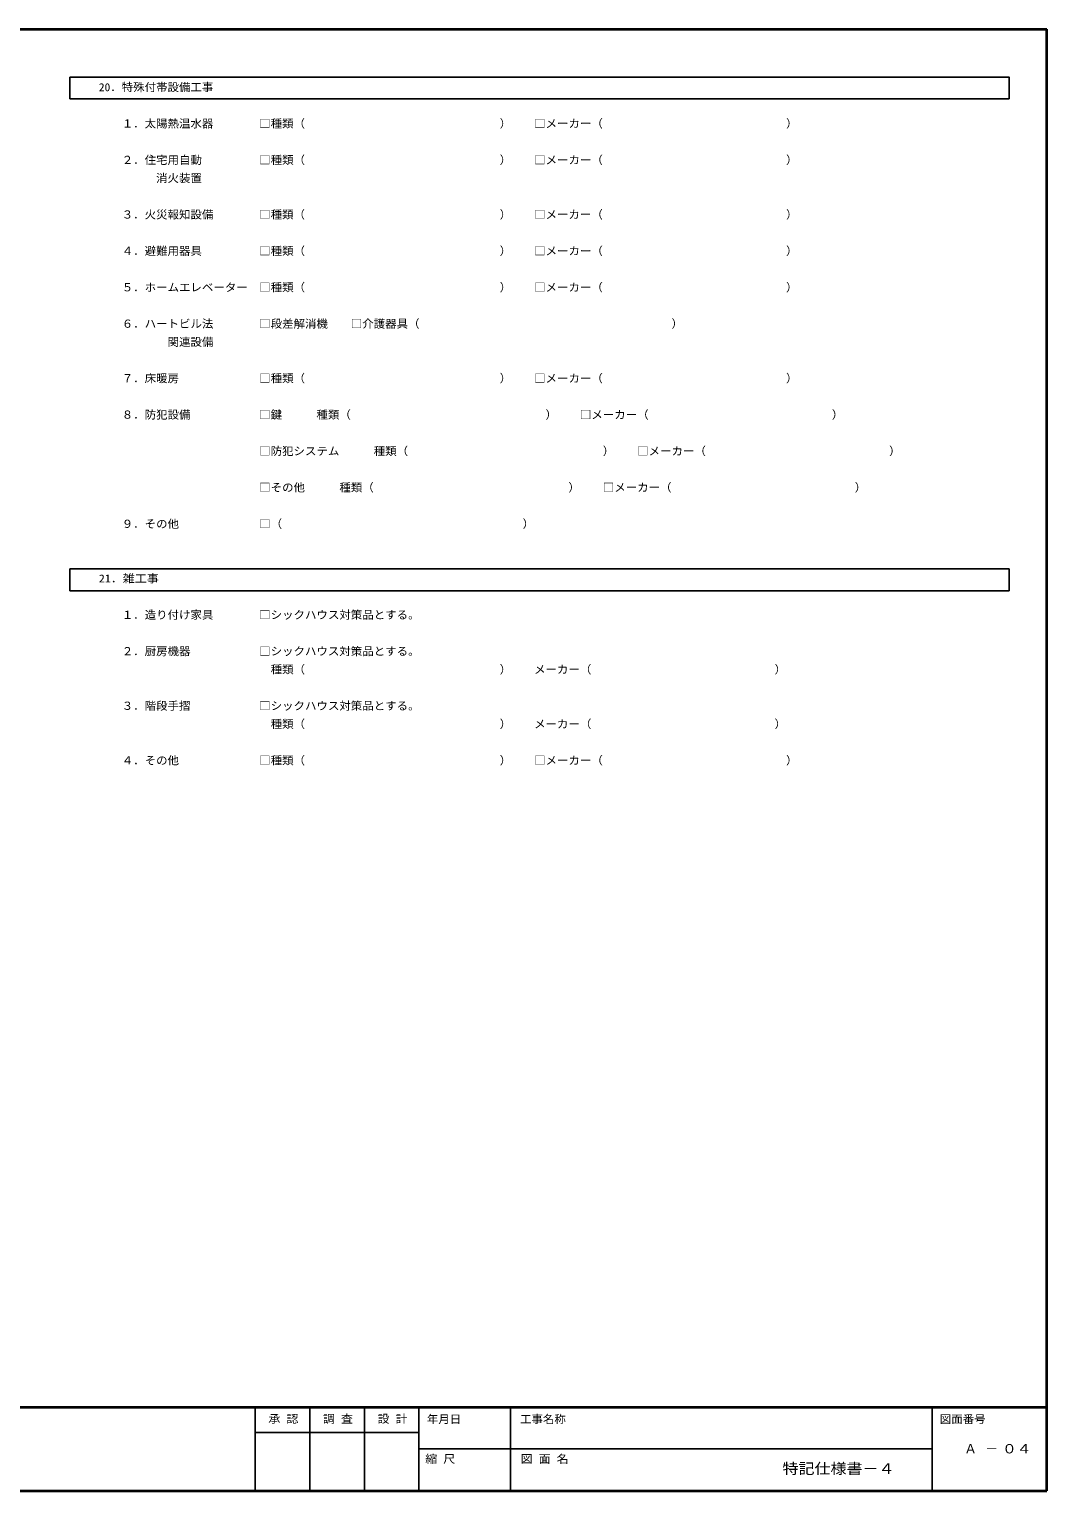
# Model space of a CAD drawing. Units: millimetres, scale not verified. Extents: x -40931 to 15029, y -141958 to 29962.
# Drawn here: x -12951 to 15029, y -141958 to -101795 of the extents above; entities that cross this region are included whole.
import ezdxf
from ezdxf.enums import TextEntityAlignment as Align

# ---------------------------------------------------------------- set-up
doc = ezdxf.new("R2010")
doc.units = ezdxf.units.MM
doc.header["$LTSCALE"] = 100
doc.layers.add('0-0_通り芯', color=7, linetype='Continuous')
doc.layers.add('0-8', color=7, linetype='Continuous')
for name, color, linetype, lineweight in [('0-3_建具', 4, 'Continuous', 25), ('0-4_その他', 6, 'Continuous', 35), ('0-F', 3, 'Continuous', 25)]:
    doc.layers.add(name, color=color, linetype=linetype, lineweight=lineweight)
doc.styles.add('ＭＳ ゴシック', font='')
doc.styles.get('ＭＳ ゴシック').set_extended_font_data('MS Gothic')

msp = doc.modelspace()

# ---------------------------------------------------------------- linework, layer by layer
at = {"layer": '0-3_建具'}
for p, q in [((-11836.5, -103711.7), (-11836.5, -103112)), ((13991.1, -103711.7), (-11836.5, -103711.7)), ((-11836.5, -117224.8), (-11836.5, -116625.1)), ((13991.1, -117224.8), (-11836.5, -117224.8))]:
    msp.add_line(p, q, dxfattribs=at)
for points in [[(-11836.5, -103112), (13991.1, -103112), (13991.1, -103711.7)], [(-11836.5, -116625.1), (13991.1, -116625.1), (13991.1, -117224.8)]]:
    msp.add_lwpolyline(points, dxfattribs=at)
at = {"layer": '0-4_その他'}
for p in [(-40931.2, -101795.2), (15028.8, -141958)]:
    msp.add_line(p, (15028.8, -101795.2), dxfattribs=at)
at = {"layer": '0-F', "color": 6, "lineweight": 35}
for p, q in [((-40931.2, -139658), (15028.8, -139658)), ((-40931.2, -141958), (15028.8, -141958))]:
    msp.add_line(p, q, dxfattribs=at)
at = {"layer": '0-F'}
for p, q in [((-6734.1, -139658), (-6734.1, -141958)), ((-5234.1, -139658), (-5234.1, -141958)), ((-3734.1, -139658), (-3734.1, -141958)), ((-2234.1, -139658), (-2234.1, -141958)), ((283.1, -139658), (283.1, -141958)), ((11877.7, -139658), (11877.7, -141958)), ((-6734.1, -140358), (-2234.1, -140358)), ((-2234.1, -140808), (11877.7, -140808))]:
    msp.add_line(p, q, dxfattribs=at)

# ---------------------------------------------------------------- texts
at = {"layer": '0-0_通り芯', "style": 'ＭＳ ゴシック'}
for s, p in [('Ａ', (12757.9, -141008)), ('－', (13341.2, -141008))]:
    msp.add_text(s, height=256.6, dxfattribs=at).set_placement(p, align=Align.BOTTOM_LEFT)
at = {"layer": '0-0_通り芯', "style": 'ＭＳ ゴシック', "width": 1.15}
msp.add_text('０４', height=256.6, dxfattribs=at).set_placement((13799.5, -141008), align=Align.BOTTOM_LEFT)
at = {"layer": '0-8', "style": 'ＭＳ ゴシック'}
for s, height, width, p in [('20．特殊付帯設備工事', 219.9, 1.05, (-11036.7, -103564.9)), ('\u3000\u3000１．太陽熱温水器\u3000\u3000\u3000\u3000□種類（\u3000\u3000\u3000\u3000\u3000\u3000\u3000\u3000\u3000\u3000\u3000\u3000\u3000\u3000\u3000\u3000\u3000）\u3000\u3000□メーカー（\u3000\u3000\u3000\u3000\u3000\u3000\u3000\u3000\u3000\u3000\u3000\u3000\u3000\u3000\u3000\u3000）\u3000\u3000', 219.9, 1.05, (-11036.7, -104564.9)), ('\u3000\u3000２．住宅用自動\u3000\u3000\u3000\u3000\u3000□種類（\u3000\u3000\u3000\u3000\u3000\u3000\u3000\u3000\u3000\u3000\u3000\u3000\u3000\u3000\u3000\u3000\u3000）\u3000\u3000□メーカー（\u3000\u3000\u3000\u3000\u3000\u3000\u3000\u3000\u3000\u3000\u3000\u3000\u3000\u3000\u3000\u3000）', 219.9, 1.05, (-11036.7, -105564.9)), ('\u3000\u3000\u3000\u3000\u3000消火装置', 219.9, 1.05, (-11036.7, -106064.9)), ('\u3000\u3000３．火災報知設備\u3000\u3000  \u3000□種類（\u3000\u3000\u3000\u3000\u3000\u3000\u3000\u3000\u3000\u3000\u3000\u3000\u3000\u3000\u3000\u3000\u3000）\u3000\u3000□メーカー（\u3000\u3000\u3000\u3000\u3000\u3000\u3000\u3000\u3000\u3000\u3000\u3000\u3000\u3000\u3000\u3000）', 219.9, 1.05, (-11036.7, -107064.9)), ('\u3000\u3000４．避難用器具\u3000\u3000\u3000\u3000\u3000□種類（\u3000\u3000\u3000\u3000\u3000\u3000\u3000\u3000\u3000\u3000\u3000\u3000\u3000\u3000\u3000\u3000\u3000）\u3000\u3000□メーカー（\u3000\u3000\u3000\u3000\u3000\u3000\u3000\u3000\u3000\u3000\u3000\u3000\u3000\u3000\u3000\u3000）', 219.9, 1.05, (-11036.7, -108064.9)), ('\u3000\u3000５．ホームエレベーター\u3000□種類（\u3000\u3000\u3000\u3000\u3000\u3000\u3000\u3000\u3000\u3000\u3000\u3000\u3000\u3000\u3000\u3000\u3000）\u3000\u3000□メーカー（\u3000\u3000\u3000\u3000\u3000\u3000\u3000\u3000\u3000\u3000\u3000\u3000\u3000\u3000\u3000\u3000）', 219.9, 1.05, (-11036.7, -109064.9)), ('\u3000\u3000６．ハートビル法\u3000\u3000\u3000\u3000□段差解消機\u3000\u3000□介護器具（\u3000\u3000\u3000\u3000\u3000\u3000\u3000\u3000\u3000\u3000\u3000\u3000\u3000\u3000\u3000\u3000\u3000\u3000\u3000\u3000\u3000\u3000）', 219.9, 1.05, (-11036.7, -110064.9)), ('\u3000\u3000\u3000\u3000\u3000\u3000関連設備', 219.9, 1.05, (-11036.7, -110564.9)), ('\u3000\u3000７．床暖房\u3000\u3000\u3000\u3000\u3000\u3000\u3000□種類（\u3000\u3000\u3000\u3000\u3000\u3000\u3000\u3000\u3000\u3000\u3000\u3000\u3000\u3000\u3000\u3000\u3000）\u3000\u3000□メーカー（\u3000\u3000\u3000\u3000\u3000\u3000\u3000\u3000\u3000\u3000\u3000\u3000\u3000\u3000\u3000\u3000）', 219.9, 1.05, (-11036.7, -111564.9)), ('\u3000\u3000８．防犯設備\u3000\u3000\u3000\u3000\u3000\u3000□鍵\u3000\u3000\u3000種類（\u3000\u3000\u3000\u3000\u3000\u3000\u3000\u3000\u3000\u3000\u3000\u3000\u3000\u3000\u3000\u3000\u3000）\u3000\u3000□メーカー（\u3000\u3000\u3000\u3000\u3000\u3000\u3000\u3000\u3000\u3000\u3000\u3000\u3000\u3000\u3000\u3000）', 219.9, 1.05, (-11036.7, -112564.9)), ('\u3000\u3000\u3000\u3000\u3000\u3000\u3000\u3000\u3000\u3000\u3000\u3000\u3000\u3000□防犯システム\u3000\u3000\u3000種類（\u3000\u3000\u3000\u3000\u3000\u3000\u3000\u3000\u3000\u3000\u3000\u3000\u3000\u3000\u3000\u3000\u3000）\u3000\u3000□メーカー（\u3000\u3000\u3000\u3000\u3000\u3000\u3000\u3000\u3000\u3000\u3000\u3000\u3000\u3000\u3000\u3000）', 219.9, 1.05, (-11036.7, -113564.9)), ('\u3000\u3000\u3000\u3000\u3000\u3000\u3000\u3000\u3000\u3000\u3000\u3000\u3000\u3000□その他\u3000\u3000\u3000種類（\u3000\u3000\u3000\u3000\u3000\u3000\u3000\u3000\u3000\u3000\u3000\u3000\u3000\u3000\u3000\u3000\u3000）\u3000\u3000□メーカー（\u3000\u3000\u3000\u3000\u3000\u3000\u3000\u3000\u3000\u3000\u3000\u3000\u3000\u3000\u3000\u3000） ', 219.9, 1.05, (-11036.7, -114564.9)), ('\u3000\u3000９．その他\u3000\u3000\u3000\u3000\u3000\u3000\u3000□（\u3000\u3000\u3000\u3000\u3000\u3000\u3000\u3000\u3000\u3000\u3000\u3000\u3000\u3000\u3000\u3000\u3000\u3000\u3000\u3000\u3000）', 219.9, 1.05, (-11036.7, -115564.9)), ('21．雑工事', 219.9, 1.1, (-11036.7, -117064.9)), ('\u3000\u3000１．造り付け家具\u3000\u3000\u3000\u3000□シックハウス対策品とする。', 219.9, 1.05, (-11036.7, -118064.9)), ('\u3000\u3000２．厨房機器\u3000\u3000\u3000\u3000\u3000\u3000□シックハウス対策品とする。', 219.9, 1.05, (-11036.7, -119064.9)), ('\u3000\u3000\u3000\u3000\u3000\u3000\u3000\u3000\u3000\u3000\u3000\u3000\u3000\u3000\u3000種類（\u3000\u3000\u3000\u3000\u3000\u3000\u3000\u3000\u3000\u3000\u3000\u3000\u3000\u3000\u3000\u3000\u3000）\u3000\u3000メーカー（\u3000\u3000\u3000\u3000\u3000\u3000\u3000\u3000\u3000\u3000\u3000\u3000\u3000\u3000\u3000\u3000）\u3000\u3000', 219.9, 1.05, (-11036.7, -119564.9)), ('\u3000\u3000３．階段手摺\u3000\u3000\u3000\u3000\u3000\u3000□シックハウス対策品とする。', 219.9, 1.05, (-11036.7, -120564.9)), ('\u3000\u3000\u3000\u3000\u3000\u3000\u3000\u3000\u3000\u3000\u3000\u3000\u3000\u3000\u3000種類（\u3000\u3000\u3000\u3000\u3000\u3000\u3000\u3000\u3000\u3000\u3000\u3000\u3000\u3000\u3000\u3000\u3000）\u3000\u3000メーカー（\u3000\u3000\u3000\u3000\u3000\u3000\u3000\u3000\u3000\u3000\u3000\u3000\u3000\u3000\u3000\u3000）\u3000\u3000', 219.9, 1.05, (-11036.7, -121064.9)), ('\u3000\u3000４．その他\u3000\u3000\u3000\u3000\u3000\u3000\u3000□種類（\u3000\u3000\u3000\u3000\u3000\u3000\u3000\u3000\u3000\u3000\u3000\u3000\u3000\u3000\u3000\u3000\u3000）\u3000\u3000□メーカー（\u3000\u3000\u3000\u3000\u3000\u3000\u3000\u3000\u3000\u3000\u3000\u3000\u3000\u3000\u3000\u3000）\u3000\u3000\u3000', 219.9, 1.05, (-11036.7, -122064.9)), ('特記仕様書－４', 293.3, 1.1, (7761.9, -141581.6))]:
    msp.add_text(s, height=height, dxfattribs=dict(at, width=width)).set_placement(p, align=Align.BOTTOM_LEFT)
at = {"layer": '0-F', "color": 7, "style": 'ＭＳ ゴシック'}
for s, width, p in [('承 認', 1.1, (-6374.1, -140158)), ('調 査', 1.1, (-4874.1, -140158)), ('設 計', 1.1, (-3374.1, -140158)), ('年月日', 1.05, (-2016.3, -140166.6)), ('工事名称', 1.05, (544.1, -140166.6)), ('図面番号', 1.05, (12087.4, -140166.6)), ('縮 尺', 1.1, (-2061.2, -141259.9)), ('図 面 名', 1.1, (561.4, -141259.9))]:
    msp.add_text(s, height=219.9, dxfattribs=dict(at, width=width)).set_placement(p, align=Align.BOTTOM_LEFT)

doc.saveas('drawing.dxf')
